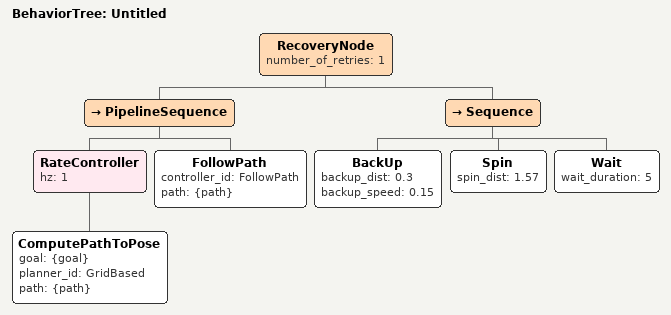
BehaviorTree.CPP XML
<?xml version="1.0" encoding="UTF-8"?>
<root BTCPP_format="4">
  <BehaviorTree ID="Untitled">
    <RecoveryNode number_of_retries="1">
      <PipelineSequence>
        <RateController hz="1">
          <ComputePathToPose goal="{goal}"
                             planner_id="GridBased"
                             path="{path}"/>
        </RateController>
        <FollowPath controller_id="FollowPath"
                    path="{path}"/>
      </PipelineSequence>
      <Sequence>
        <BackUp backup_dist="0.3"
                backup_speed="0.15"/>
        <Spin spin_dist="1.57"/>
        <Wait wait_duration="5"/>
      </Sequence>
    </RecoveryNode>
  </BehaviorTree>

</root>
